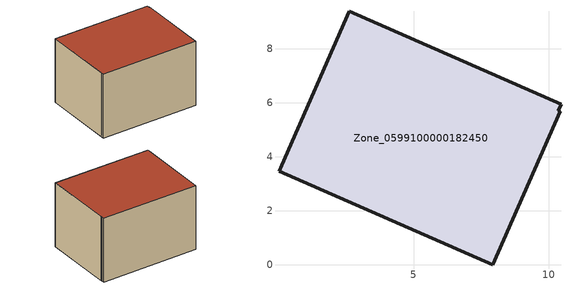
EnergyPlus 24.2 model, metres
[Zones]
Zone_0599100000182450
 floor ground (C_G): 2.61,9.4 10.46,5.95 10.35,5.71 10.43,5.68 7.93,0 0.02,3.47 0.12,3.69 z0
 wall outside (C_F): 10.46,5.95 2.61,9.4 0.12,3.69 0.02,3.47 7.93,0 10.43,5.68 10.35,5.71 10.46,5.95 z0:5.74
 roof outside (C_R): 2.61,9.4 0.12,3.69 0.02,3.47 7.93,0 10.43,5.68 10.35,5.71 10.46,5.95 z5.74
[BUILDING]
Pand.0599100000182450: North Axis=0; Terrain=City; Loads Convergence Tolerance Value=0.04; Temperature Convergence Tolerance Value=0.4; Solar Distribution=FullExterior; Maximum Number of Warmup Days=25; Minimum Number of Warmup Days=1
[Site:Location]
Rotterdam.The.Hague.AP_ZH_NLD Design_Conditions: Latitude=51.96; Longitude=4.45; Time Zone=1; Elevation=-4.5
[SITE:GROUNDTEMPERATURE:BUILDINGSURFACE]
18, 18, 18, 18, 18, 18, 18, 18, 18, 18, 18, 18
[MATERIAL] Thermal Absorptance=0.9; Solar Absorptance=0.7; Visible Absorptance=0.7
Name | Roughness | Thickness | Conductivity | Density | Specific Heat
G.TI.1946-1964 | MediumSmooth | 0.15 | 1 | 540 | 1210
F.TI.1946-1964 | Rough | 0.3 | 0.857143 | 1920 | 840
R.TI.1946-1964 | MediumRough | 0.2 | 0.277778 | 1500 | 1000
[CONSTRUCTION]
C_G: G.TI.1946-1964
C_F: F.TI.1946-1964
C_R: R.TI.1946-1964
[ZONE]
Zone_0599100000182450: Type=1; Multiplier=1; Ceiling Height=Autocalculate; Volume=Autocalculate; Floor Area=autocalculate; Part of Total Floor Area=Yes
[ZONEINFILTRATION:DESIGNFLOWRATE]
Infil_Zone_0599100000182450: Zone or ZoneList or Space or SpaceList=Zone_0599100000182450; Schedule=AlwaysOn; Design Flow Rate Calculation Method=Flow/Area; Flow Rate per Floor Area=0.003; Constant Term Coefficient=1; Temperature Term Coefficient=0; Velocity Term Coefficient=0; Velocity Squared Term Coefficient=0
[HVACTEMPLATE:ZONE:IDEALLOADSAIRSYSTEM]
Zone_0599100000182450: Maximum Heating Supply Air Temperature=50; Minimum Cooling Supply Air Temperature=13; Maximum Heating Supply Air Humidity Ratio=0.0156; Minimum Cooling Supply Air Humidity Ratio=0.0077; Heating Limit=NoLimit; Cooling Limit=NoLimit; Dehumidification Control Type=ConstantSensibleHeatRatio; Cooling Sensible Heat Ratio=0.7; Dehumidification Setpoint=60; Humidification Control Type=None; Humidification Setpoint=30; Outdoor Air Method=None; Outdoor Air Flow Rate per Person=0.00944; Outdoor Air Flow Rate per Zone Floor Area=0; Outdoor Air Flow Rate per Zone=0; Demand Controlled Ventilation Type=None; Outdoor Air Economizer Type=NoEconomizer; Heat Recovery Type=None; Sensible Heat Recovery Effectiveness=0.7; Latent Heat Recovery Effectiveness=0.65
[ZONECONTROL:THERMOSTAT]
ThermostatControl_Zone_0599100000182450: Zone or ZoneList=Zone_0599100000182450; Control Type Schedule=DualSetpointControlType; Control 1=Thermostat_Zone_0599100000182450; Temperature Difference Between Cutout And Setpoint=0
[THERMOSTATSETPOINT:DUALSETPOINT]
Thermostat_Zone_0599100000182450: Heating Setpoint Temperature Schedule=HeatingSetpoint_Zone_0599100000182450; Cooling Setpoint Temperature Schedule=CoolingSetpoint_Zone_0599100000182450
[SCHEDULE:COMPACT]
HeatingSetpoint_Zone_0599100000182450: Through: 12/31, For: AllDays, Until: 24:00, 21
CoolingSetpoint_Zone_0599100000182450: Through: 12/31, For: AllDays, Until: 24:00, 24
DualSetpointControlType: Through: 12/31, For: AllDays, Until: 24:00, 4
AlwaysOn: Through: 12/31, For: AllDays, Until: 24:00, 1
